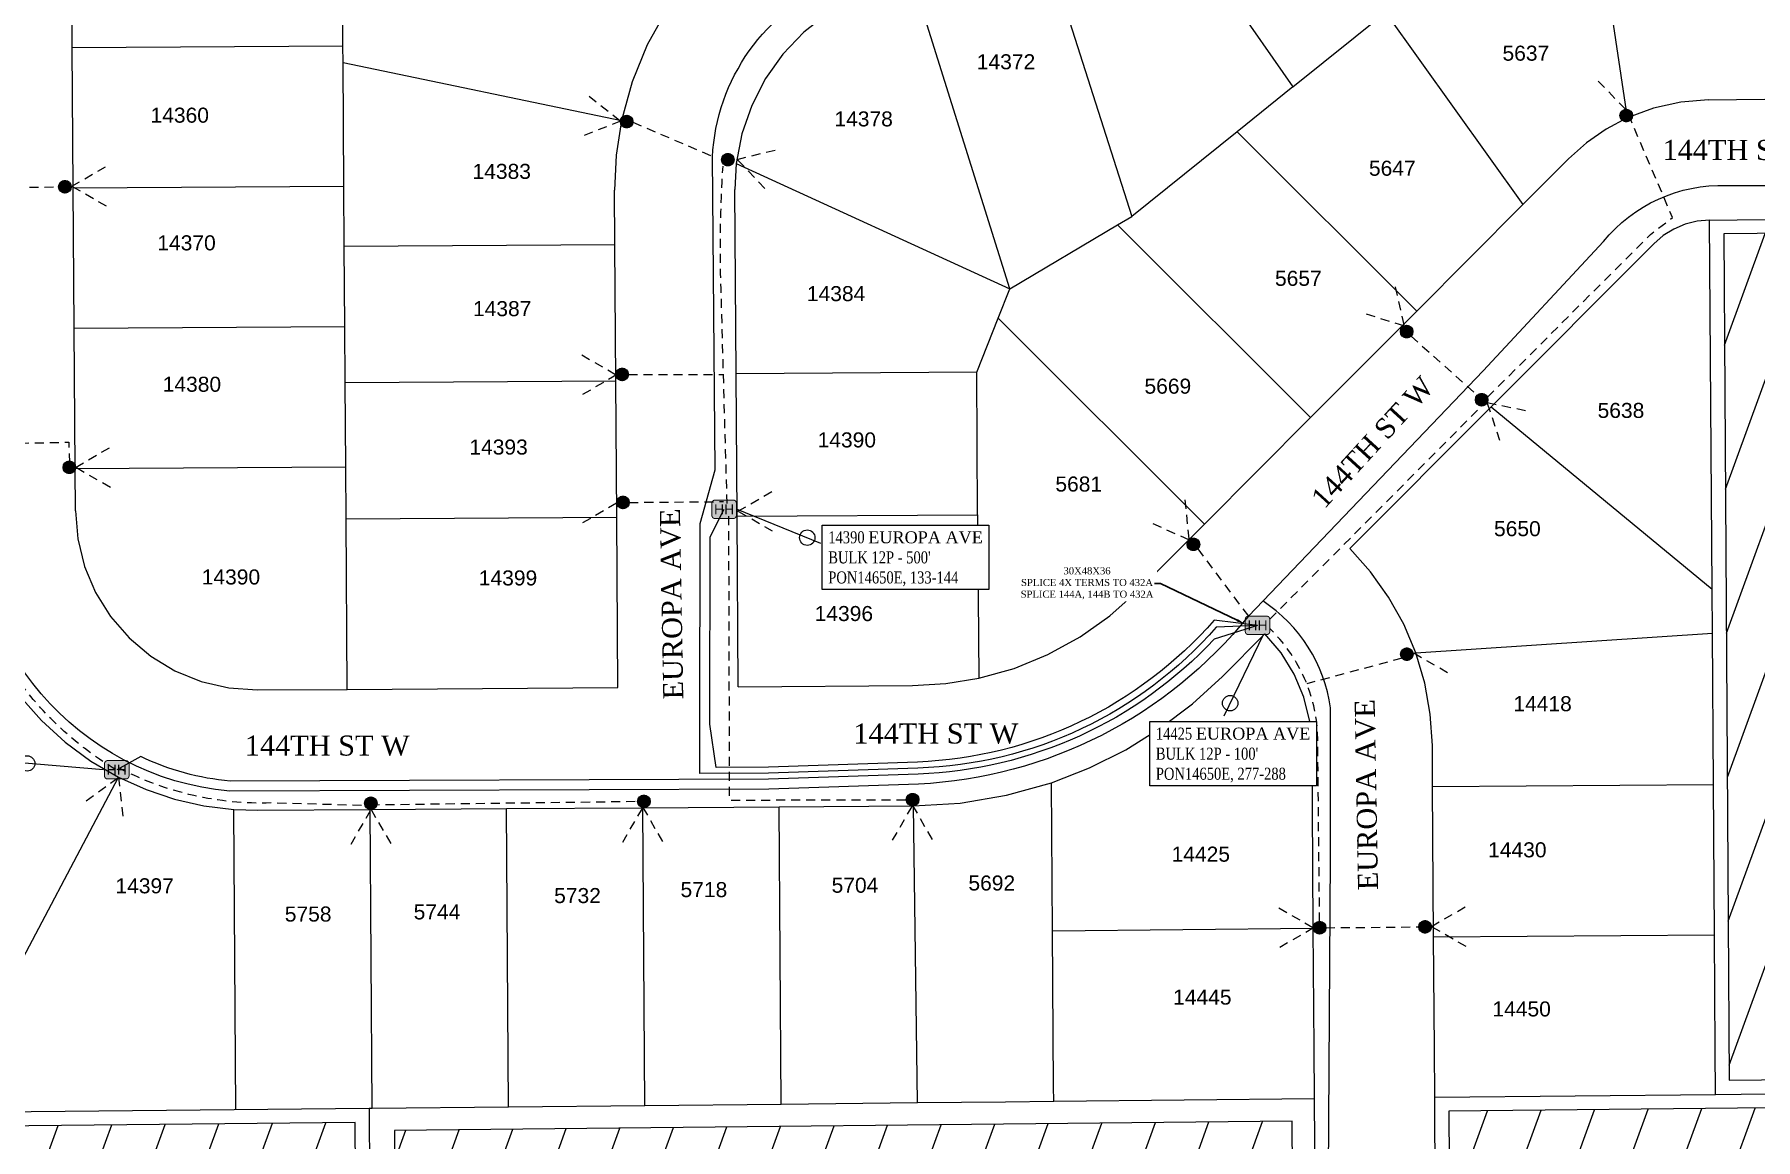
# Model space of a CAD drawing. Header units: feet. Extents: x 865220 to 2843432, y -2240498 to 970288.
# Drawn here: x 2837057 to 2837915, y 963128 to 963679 of the extents above; entities that cross this region are included whole.
import ezdxf
from ezdxf import colors
from ezdxf.entities.mleader import LeaderData, LeaderLine
from ezdxf.enums import TextEntityAlignment as Align
from ezdxf.lldxf.tags import DXFTag
from ezdxf.math import Vec2, Vec3

# ---------------------------------------------------------------- set-up
doc = ezdxf.new("R2010")
doc.units = ezdxf.units.FT
doc.header["$LTSCALE"] = 0.015
doc.header["$MEASUREMENT"] = 0
doc.linetypes.add('DASHED', pattern=[5, 3, -2])
for name, color, linetype, lineweight in [('144A', 112, '144A', 5), ('144B', 112, '144B', 5), ('432A', 112, '432A', 5), ('DROP BURIED', 7, 'DASHED', 5), ('RUNNING LINE (UNDERGROUND)', 10, 'Continuous', 40), ('TAIL', 1, 'MST', 5)]:
    doc.layers.add(name, color=color, linetype=linetype, lineweight=lineweight)
for name, color, linetype in [('Dakota County Addresses', 7, 'Continuous'), ('Dakota County Parcels', 7, 'Continuous'), ('DETAIL', 7, 'Continuous'), ('NOTES', 7, 'Continuous'), ('PROP_TEL', 6, 'Continuous'), ('STREET NAME', 7, 'Continuous'), ('TELEPHONE STRUCT-PROP', 6, 'Continuous'), ('TERMINALS', 7, 'Continuous')]:
    doc.layers.add(name, color=color, linetype=linetype)
doc.styles.add('Dimensions 100', font='arial.ttf')
doc.styles.add('Line', font='txt.shx', dxfattribs={"height": 3})
doc.styles.add('SIMPLEX', font='times.ttf', dxfattribs={"width": 0.8})
doc.styles.get("Standard").update_dxf_attribs({"font": 'times.ttf'})
doc.styles.add('Utilities', font='arial.ttf', dxfattribs={"height": 2.5})
tags = doc.linetypes.add('144A', pattern='A,80,-5,["144A",Line,S=1.5,R=0,X=0,Y=-1.5],-24', length=109).pattern_tags.tags
tags[6] = DXFTag(74, 10)
tags = doc.linetypes.add('144B', pattern='A,80,-5,["144B",Line,S=1.5,R=0,X=0,Y=-1.5],-24', length=109).pattern_tags.tags
tags[6] = DXFTag(74, 10)
tags = doc.linetypes.add('432A', pattern='A,80,-5,["432A",Line,S=1.5,R=0,X=0,Y=-1.5],-24', length=109).pattern_tags.tags
tags[6] = DXFTag(74, 10)
tags = doc.linetypes.add('MST', pattern='A,5,-5,5,-5,["TAIL",Line,S=1.5,R=0,X=0,Y=-1.5],-20', length=40).pattern_tags.tags
tags[10] = DXFTag(74, 10)

# ---------------------------------------------------------------- blocks, each defined once
blk = doc.blocks.new('ACMAP_ANN_TEMPLATE_Dakota County Addresses')
at = {"layer": 'Dakota County Addresses', "style": 'Dimensions 100'}
blk.add_attdef('DakotaCountyAddress', text='', height=50, dxfattribs=at).set_placement((0, 0), align=Align.CENTER)
blk = doc.blocks.new('NEW HH')
at = {"ltscale": 40, "true_color": 0xffffff}
h = blk.add_hatch(color=7, dxfattribs=at)
h.dxf.hatch_style = 1
h.paths.add_polyline_path([(-0.0611, -0.0305, 0.414214), (-0.0458, -0.0458), (0.0458, -0.0458, 0.414214), (0.0611, -0.0305), (0.0611, 0.0305, 0.414214), (0.0458, 0.0458), (-0.0458, 0.0458, 0.414214), (-0.0611, 0.0305)])
at = {"layer": 'RUNNING LINE (UNDERGROUND)', "color": 6, "lineweight": 0, "const_width": 0.005, "flags": 128}
blk.add_lwpolyline([(-0.0611, 0.0305), (-0.0611, -0.0305, 0.414214), (-0.0458, -0.0458), (0.0458, -0.0458, 0.414214), (0.0611, -0.0305), (0.0611, 0.0305, 0.414214), (0.0458, 0.0458), (-0.0458, 0.0458, 0.414214)], format="xyb", close=True, dxfattribs=at)
at = {"layer": 'TELEPHONE STRUCT-PROP', "color": 18, "true_color": 0x000000, "style": 'Utilities'}
blk.add_text('HH', height=0.05, dxfattribs=at).set_placement((0, 0), align=Align.MIDDLE_CENTER)
blk = doc.blocks.new('Proposed FlowerPot')
at = {"lineweight": 5, "ltscale": 100, "true_color": 0xffffff}
h = blk.add_hatch(color=7, dxfattribs=at)
h.dxf.hatch_style = 1
h.paths.add_polyline_path([(-0.06, 0, 0.414214), (0, -0.06, 0.414214), (0.06, 0, 0.414214), (0, 0.06, 0.414214)])
at = {"lineweight": 5, "ltscale": 100}
blk.add_circle((0, 0), 0.0604, dxfattribs=at)
at = {"layer": 'RUNNING LINE (UNDERGROUND)', "color": 6, "lineweight": 5, "const_width": 0.00907, "flags": 128}
blk.add_lwpolyline([(-0.06, 0, -0.414214), (0, 0.06, -0.414214), (0.06, 0, -0.414214), (0, -0.06, -0.414214), (-0.06, 0)], format="xyb", dxfattribs=at)
at = {"color": 18, "linetype": 'ByBlock', "lineweight": 5, "ltscale": 100, "true_color": 0x000000, "style": 'Dimensions 100'}
blk.add_text('F', height=0.0744, dxfattribs=at).set_placement((-0.029, -0.037))
blk = doc.blocks.new('TERMINAL')
at = {"lineweight": 5, "ltscale": 0.5, "flags": 128}
blk.add_lwpolyline([(-0.07, -0.65), (-0.07, 44.75)], dxfattribs=at)
at = {"lineweight": 5, "ltscale": 0.5}
blk.add_circle((-0.07, 37.61), 3.83, dxfattribs=at)

msp = doc.modelspace()

# ---------------------------------------------------------------- hatches: boundary and pattern name
at = {"layer": 'NOTES', "lineweight": 5, "ltscale": 100, "transparency": 33554623}
h = msp.add_hatch(dxfattribs=at)
h.set_pattern_fill('ANSI31', color=5, scale=200, angle=25)
h.set_pattern_definition([(70, (2837899.535, 963157.343), (-23.4923, 8.5505), [])])
h.paths.add_polyline_path([(2837899.54, 963579.29), (2837902.32, 963157.34), (2838466.23, 963163.16), (2838463.44, 963585.1)])
h = msp.add_hatch(dxfattribs=at)
h.set_pattern_fill('ANSI31', color=30, scale=200, angle=25)
h.set_pattern_definition([(70, (2837759.795, 962789.423), (-23.4923, 8.5505), [])])
h.paths.add_polyline_path([(2837762.44, 963141.9), (2837763.64, 962960.86, -0.035922), (2837759.79, 962838.16), (2838125.58, 962841.21), (2838271.66, 962789.42), (2838468.57, 962791.07), (2838466.32, 963149.16)])
h.paths.add_polyline_path([(2837932.16, 963084.34), (2837921.43, 963003.06), (2837885.74, 963007.77), (2837854.02, 963011.96), (2837822.3, 963016.14), (2837786.61, 963020.86), (2837797.34, 963102.14), (2837833.03, 963097.43), (2837864.75, 963093.24), (2837896.47, 963089.05)], flags=16)
h.paths.add_polyline_path([(2837947.92, 963079.61), (2837983.52, 963084.92), (2838015.17, 963089.64), (2838046.81, 963094.35), (2838082.42, 963099.66), (2838094.51, 963018.57), (2838058.9, 963013.26), (2838027.26, 963008.54), (2837995.61, 963003.82), (2837960.01, 962998.52)], flags=16)
h.paths.add_polyline_path([(2837899.98, 962933.63), (2837935.67, 962928.92), (2837924.94, 962847.63), (2837889.25, 962852.34), (2837857.53, 962856.53), (2837825.81, 962860.72), (2837790.12, 962865.43), (2837800.85, 962946.72), (2837836.54, 962942.01), (2837868.26, 962937.82)], flags=16)
h.paths.add_polyline_path([(2838112.66, 963100.35), (2838148.49, 963096.89), (2838180.34, 963093.81), (2838212.19, 963090.73), (2838248.02, 963087.27), (2838240.13, 963005.66), (2838204.3, 963009.12), (2838172.45, 963012.2), (2838140.6, 963015.28), (2838104.77, 963018.74)], flags=16)
h.paths.add_polyline_path([(2837980.59, 962932.54), (2838012.24, 962937.26), (2838043.88, 962941.97), (2838079.49, 962947.28), (2838091.57, 962866.18), (2838055.97, 962860.88), (2838024.32, 962856.16), (2837992.68, 962851.44), (2837957.07, 962846.14), (2837944.99, 962927.23)], flags=16)
h.paths.add_polyline_path([(2838142.82, 962954.55), (2838174.15, 962936.81), (2838201.99, 962921.05), (2838229.83, 962905.28), (2838261.15, 962887.54), (2838220.75, 962816.2), (2838189.43, 962833.93), (2838161.59, 962849.7), (2838133.74, 962865.47), (2838102.42, 962883.2)], flags=16)
h.paths.add_polyline_path([(2838278.16, 963040.38), (2838334.62, 963099.83), (2838360.72, 963075.04), (2838383.92, 963053.01), (2838407.12, 963030.97), (2838433.22, 963006.19), (2838376.76, 962946.73), (2838350.66, 962971.52), (2838327.46, 962993.55), (2838304.26, 963015.59)], flags=16)
h.paths.add_polyline_path([(2838256.24, 962864.28), (2838287.88, 962881.44), (2838316, 962896.7), (2838344.13, 962911.96), (2838375.77, 962929.12), (2838414.86, 962857.05), (2838383.22, 962839.89), (2838355.1, 962824.63), (2838326.97, 962809.37), (2838295.33, 962792.21)], flags=16)
h.paths.add_polyline_path([(2838051.23, 963053.22), (2838084.19, 963053.22), (2838084.19, 963064.7), (2838051.23, 963064.7)], flags=8)
h.paths.add_polyline_path([(2838205.92, 962861.52), (2838238.89, 962861.52), (2838238.89, 962873.01), (2838205.92, 962873.01)], flags=8)
h.paths.add_polyline_path([(2837828.69, 962896.9), (2837861.66, 962896.9), (2837861.66, 962908.39), (2837828.69, 962908.39)], flags=8)
h.paths.add_polyline_path([(2838305.81, 963052.12), (2838338.77, 963052.12), (2838338.77, 963063.6), (2838305.81, 963063.6)], flags=8)
h.paths.add_polyline_path([(2837800.67, 962902.14), (2837833.64, 962902.14), (2837833.64, 962913.63), (2837800.67, 962913.63)], flags=8)
h.paths.add_polyline_path([(2838279, 962837.24), (2838311.96, 962837.24), (2838311.96, 962848.73), (2838279, 962848.73)], flags=8)
h.paths.add_polyline_path([(2838022.21, 963052.28), (2838055.17, 963052.28), (2838055.17, 963063.77), (2838022.21, 963063.77)], flags=8)
h.paths.add_polyline_path([(2838125.63, 962907.18), (2838158.6, 962907.18), (2838158.6, 962918.67), (2838125.63, 962918.67)], flags=8)
h.paths.add_polyline_path([(2838178.24, 963053.08), (2838211.2, 963053.08), (2838211.2, 963064.57), (2838178.24, 963064.57)], flags=8)
h.paths.add_polyline_path([(2838019.24, 962900.6), (2838052.2, 962900.6), (2838052.2, 962912.09), (2838019.24, 962912.09)], flags=8)
h.paths.add_polyline_path([(2838360.15, 962880.97), (2838393.12, 962880.97), (2838393.12, 962892.45), (2838360.15, 962892.45)], flags=8)
h.paths.add_polyline_path([(2837956.54, 962889.19), (2837989.51, 962889.19), (2837989.51, 962900.68), (2837956.54, 962900.68)], flags=8)
h.paths.add_polyline_path([(2837959.82, 963039.42), (2837992.78, 963039.42), (2837992.78, 963050.91), (2837959.82, 963050.91)], flags=8)
h.paths.add_polyline_path([(2838372.55, 962988.98), (2838405.52, 962988.98), (2838405.52, 963000.48), (2838372.55, 963000.48)], flags=8)
h.paths.add_polyline_path([(2838182.05, 962875.1), (2838215.02, 962875.1), (2838215.02, 962886.59), (2838182.05, 962886.59)], flags=8)
h.paths.add_polyline_path([(2837984.34, 962891.13), (2838017.31, 962891.13), (2838017.31, 962902.62), (2837984.34, 962902.62)], flags=8)
h.paths.add_polyline_path([(2837892.9, 962890.39), (2837925.86, 962890.39), (2837925.86, 962901.88), (2837892.9, 962901.88)], flags=8)
h.paths.add_polyline_path([(2838148.92, 962890.51), (2838181.89, 962890.51), (2838181.89, 962902), (2838148.92, 962902)], flags=8)
h.paths.add_polyline_path([(2838206.6, 963047.06), (2838239.57, 963047.06), (2838239.57, 963058.55), (2838206.6, 963058.55)], flags=8)
h.paths.add_polyline_path([(2837824.37, 963052.65), (2837857.33, 963052.65), (2837857.33, 963064.14), (2837824.37, 963064.14)], flags=8)
h.paths.add_polyline_path([(2837864.96, 962894.41), (2837897.92, 962894.41), (2837897.92, 962905.9), (2837864.96, 962905.9)], flags=8)
h.paths.add_polyline_path([(2838141.33, 963053.05), (2838174.29, 963053.05), (2838174.29, 963064.54), (2838141.33, 963064.54)], flags=8)
h.paths.add_polyline_path([(2837889.36, 963044.09), (2837922.32, 963044.09), (2837922.32, 963055.58), (2837889.36, 963055.58)], flags=8)
h.paths.add_polyline_path([(2838114.94, 963055.06), (2838147.9, 963055.06), (2838147.9, 963066.55), (2838114.94, 963066.55)], flags=8)
h.paths.add_polyline_path([(2838335.71, 962866.92), (2838368.67, 962866.92), (2838368.67, 962878.41), (2838335.71, 962878.41)], flags=8)
h.paths.add_polyline_path([(2838047.87, 962902.2), (2838080.84, 962902.2), (2838080.84, 962913.69), (2838047.87, 962913.69)], flags=8)
h.paths.add_polyline_path([(2837861.15, 963051.04), (2837894.11, 963051.04), (2837894.11, 963062.53), (2837861.15, 963062.53)], flags=8)
h.paths.add_polyline_path([(2838326.29, 963034.51), (2838359.25, 963034.51), (2838359.25, 963045.99), (2838326.29, 963045.99)], flags=8)
h.paths.add_polyline_path([(2838304.43, 962848.35), (2838337.39, 962848.35), (2838337.39, 962859.84), (2838304.43, 962859.84)], flags=8)
h.paths.add_polyline_path([(2837986.45, 963043.9), (2838019.42, 963043.9), (2838019.42, 963055.39), (2837986.45, 963055.39)], flags=8)
h.paths.add_polyline_path([(2838353.37, 963010.14), (2838386.34, 963010.14), (2838386.34, 963021.63), (2838353.37, 963021.63)], flags=8)
h.paths.add_polyline_path([(2837798.17, 963056.14), (2837831.14, 963056.14), (2837831.14, 963067.64), (2837798.17, 963067.64)], flags=8)
h = msp.add_hatch(dxfattribs=at)
h.set_pattern_fill('ANSI31', color=5, scale=200, angle=25)
h.set_pattern_definition([(70, (2834576.462, 961476.533), (-23.49232, 8.5505), [])])
h.paths.add_polyline_path([(2836728.81, 963131.33), (2836728.8, 963131.33), (2835956.77, 963123.36), (2835959.29, 962750.05), (2836303.9, 962753.6), (2836468.28, 962804.97), (2836621.55, 962852.87), (2836637.34, 962856.66), (2836653.49, 962858.27), (2836669.72, 962857.7), (2836685.72, 962854.93), (2836701.2, 962850.03), (2836715.87, 962843.09), (2836722.97, 962838.46), (2836791.88, 962860.09), (2836771.3, 962899.68), (2836730.38, 962978.38)])
h.paths.add_polyline_path([(2836468.28, 962804.97), (2836303.9, 962753.6), (2835959.29, 962750.05), (2835960.98, 962499.82), (2835962.23, 962499.83), (2835962.23, 962501.78, -0.414214), (2835963.76, 962503.3), (2835972.92, 962503.3, -0.414214), (2835974.44, 962501.78), (2835974.44, 962499.97), (2836471.57, 962505.43)])
h.paths.add_polyline_path([(2836770.01, 962746.87, 0.245973), (2836714.52, 962835.81), (2836722.97, 962838.46), (2836715.87, 962843.09), (2836701.2, 962850.03), (2836685.72, 962854.93), (2836669.72, 962857.7), (2836653.49, 962858.27), (2836637.34, 962856.66), (2836621.55, 962852.87), (2836468.28, 962804.97), (2836471.57, 962505.43), (2836765.63, 962508.66), (2836765.63, 962508.86, -0.414214), (2836767.16, 962510.39), (2836772.83, 962510.39), (2836770.68, 962706.95)])
h.paths.add_polyline_path([(2837217.67, 963039.18), (2837217.03, 963136.28), (2836728.81, 963131.33), (2836730.38, 962978.38), (2836771.3, 962899.68)])
h.paths.add_polyline_path([(2837217.67, 963039.18), (2836771.3, 962899.68), (2836791.88, 962860.09), (2836828.94, 962871.73, -0.787859), (2836877.07, 962751.01), (2836863.37, 962743.34), (2836856.49, 962739.54), (2836850.37, 962733.95), (2836846.49, 962727.02), (2836844.68, 962718.72), (2836846.85, 962508.97), (2836922.92, 962503.37), (2837022.42, 962504.46), (2837057.26, 962503.92), (2837092.02, 962501.55), (2837123.17, 962497.76), (2837123.17, 962501.98), (2837136.46, 962501.98), (2837136.46, 962495.61), (2837160.92, 962491.31), (2837195.69, 962483.3), (2837221.32, 962481.41)])
h.paths.add_polyline_path([(2836204.16, 962838.85), (2836204.16, 962773.87), (2836532.46, 962773.87), (2836532.46, 962838.85)], flags=24)
h.paths.add_polyline_path([(2837017.46, 962537.21), (2837017.46, 962504.12), (2837140.4, 962504.12), (2837140.4, 962537.21)], flags=24)
h = msp.add_hatch(dxfattribs=at)
h.set_pattern_fill('ANSI31', color=30, scale=200, angle=25)
h.set_pattern_definition([(70, (2837236.68, 962386.238), (-23.4923, 8.5505), [])])
h.paths.add_polyline_path([(2837236.68, 963132.33), (2837239.28, 962512.95, 0.123102), (2837473.88, 962386.24), (2837482.23, 962410.27, -0.079729), (2837555.24, 962530.55, 0.179678), (2837685.51, 962958.33), (2837684.32, 963136.94)])
h.paths.add_polyline_path([(2837406.35, 963022.22), (2837436.95, 963031.56), (2837467.55, 963040.91), (2837501.98, 963051.42), (2837525.92, 962973), (2837491.5, 962962.49), (2837460.89, 962953.15), (2837430.29, 962943.8), (2837405.43, 962936.21), (2837392.95, 962942.86), (2837371.92, 963011.71)], flags=16)
h.paths.add_polyline_path([(2837389.07, 962944.98), (2837394.02, 962931.73), (2837383.23, 962908.08), (2837369.95, 962878.97), (2837356.67, 962849.86), (2837341.73, 962817.11), (2837267.13, 962851.14), (2837282.07, 962883.89), (2837295.35, 962913), (2837308.63, 962942.11), (2837323.57, 962974.86)], flags=16)
h.paths.add_polyline_path([(2837521.28, 963066.23), (2837556.68, 963072.77), (2837588.14, 963078.59), (2837619.6, 963084.41), (2837655, 963090.96), (2837669.91, 963010.33), (2837634.52, 963003.79), (2837603.05, 962997.97), (2837571.59, 962992.15), (2837536.19, 962985.6)], flags=16)
h.paths.add_polyline_path([(2837512.87, 962898.17), (2837547.39, 962908.38), (2837578.07, 962917.46), (2837608.75, 962926.54), (2837643.27, 962936.75), (2837666.53, 962858.12), (2837632.01, 962847.91), (2837601.33, 962838.84), (2837570.64, 962829.76), (2837536.13, 962819.55)], flags=16)
h.paths.add_polyline_path([(2837425.2, 962835.14), (2837507.19, 962835.83), (2837507.49, 962799.83), (2837507.75, 962767.84), (2837508.02, 962735.84), (2837508.32, 962699.85), (2837426.33, 962699.16), (2837426.03, 962735.16), (2837425.77, 962767.15), (2837425.5, 962799.15)], flags=16)
h.paths.add_polyline_path([(2837357.38, 962813.32), (2837357.68, 962777.33), (2837357.95, 962745.33), (2837358.22, 962713.34), (2837358.52, 962677.34), (2837276.53, 962676.66), (2837276.23, 962712.65), (2837275.96, 962744.65), (2837275.7, 962776.64), (2837275.4, 962812.64)], flags=16)
h.paths.add_polyline_path([(2837569.55, 962801.11), (2837646.33, 962772.36), (2837633.72, 962738.65), (2837622.5, 962708.69), (2837611.28, 962678.72), (2837598.66, 962645.01), (2837521.88, 962673.75), (2837534.49, 962707.46), (2837545.71, 962737.43), (2837556.93, 962767.39)], flags=16)
h.paths.add_polyline_path([(2837479.25, 962686.21), (2837504.47, 962660.52), (2837526.89, 962637.69), (2837549.31, 962614.86), (2837574.53, 962589.18), (2837516.02, 962531.73), (2837490.8, 962557.42), (2837468.39, 962580.25), (2837445.97, 962603.08), (2837420.75, 962628.76)], flags=16)
h.paths.add_polyline_path([(2837348.52, 962665.9), (2837355.06, 962630.5), (2837360.88, 962599.04), (2837366.7, 962567.57), (2837371.43, 962542.01), (2837363.41, 962530.36), (2837375.85, 962533.68), (2837398.91, 962521.67), (2837427.28, 962506.88), (2837455.66, 962492.1), (2837487.58, 962475.47), (2837449.69, 962402.75), (2837417.77, 962419.39), (2837389.4, 962434.17), (2837361.02, 962448.96), (2837329.1, 962465.59), (2837363.41, 962530.36), (2837292.62, 962517.27), (2837286.08, 962552.66), (2837280.26, 962584.13), (2837274.44, 962615.59), (2837267.89, 962650.98)], flags=16)
h.paths.add_polyline_path([(2837625.4, 963043.73), (2837658.37, 963043.73), (2837658.37, 963055.23), (2837625.4, 963055.23)], flags=8)
h.paths.add_polyline_path([(2837561.01, 963031.81), (2837593.98, 963031.81), (2837593.98, 963043.3), (2837561.01, 963043.3)], flags=8)
h.paths.add_polyline_path([(2837322.5, 962910.58), (2837355.47, 962910.58), (2837355.47, 962922.07), (2837322.5, 962922.07)], flags=8)
h.paths.add_polyline_path([(2837513.35, 962573.51), (2837546.31, 962573.51), (2837546.31, 962585), (2837513.35, 962585)], flags=8)
h.paths.add_polyline_path([(2837495.31, 962595.88), (2837528.27, 962595.88), (2837528.27, 962607.37), (2837495.31, 962607.37)], flags=8)
h.paths.add_polyline_path([(2837450.56, 962719.8), (2837483.52, 962719.8), (2837483.52, 962731.29), (2837450.56, 962731.29)], flags=8)
h.paths.add_polyline_path([(2837389, 962976.48), (2837421.96, 962976.48), (2837421.96, 962987.97), (2837389, 962987.97)], flags=8)
h.paths.add_polyline_path([(2837617.81, 962889.54), (2837650.77, 962889.54), (2837650.77, 962901.03), (2837617.81, 962901.03)], flags=8)
h.paths.add_polyline_path([(2837351.24, 962489.75), (2837384.21, 962489.75), (2837384.21, 962501.24), (2837351.24, 962501.24)], flags=8)
h.paths.add_polyline_path([(2837448.75, 962638.19), (2837481.71, 962638.19), (2837481.71, 962649.68), (2837448.75, 962649.68)], flags=24)
h.paths.add_polyline_path([(2837477.14, 963003.08), (2837510.11, 963003.08), (2837510.11, 963014.57), (2837477.14, 963014.57)], flags=8)
h.paths.add_polyline_path([(2837529.28, 962863.94), (2837562.25, 962863.94), (2837562.25, 962875.43), (2837529.28, 962875.43)], flags=8)
h.paths.add_polyline_path([(2837596.56, 963041.34), (2837629.53, 963041.34), (2837629.53, 963052.82), (2837596.56, 963052.82)], flags=8)
h.paths.add_polyline_path([(2837556.81, 962869.3), (2837589.78, 962869.3), (2837589.78, 962880.79), (2837556.81, 962880.79)], flags=8)
h.paths.add_polyline_path([(2837585.06, 962763.68), (2837618.02, 962763.68), (2837618.02, 962775.17), (2837585.06, 962775.17)], flags=8)
h.paths.add_polyline_path([(2837375.73, 962475.78), (2837408.69, 962475.78), (2837408.69, 962487.27), (2837375.73, 962487.27)], flags=8)
h.paths.add_polyline_path([(2837433.91, 962447.73), (2837466.88, 962447.73), (2837466.88, 962459.22), (2837433.91, 962459.22)], flags=8)
h.paths.add_polyline_path([(2837298.75, 962760.55), (2837331.71, 962760.55), (2837331.71, 962772.03), (2837298.75, 962772.03)], flags=8)
h.paths.add_polyline_path([(2837308.02, 962571.91), (2837340.99, 962571.91), (2837340.99, 962583.39), (2837308.02, 962583.39)], flags=8)
h.paths.add_polyline_path([(2837415.61, 962983.95), (2837448.57, 962983.95), (2837448.57, 962995.44), (2837415.61, 962995.44)], flags=8)
h.paths.add_polyline_path([(2837297.23, 962634.92), (2837330.2, 962634.92), (2837330.2, 962646.42), (2837297.23, 962646.42)], flags=8)
h.paths.add_polyline_path([(2837590.84, 962881.21), (2837623.81, 962881.21), (2837623.81, 962892.7), (2837590.84, 962892.7)], flags=8)
h.paths.add_polyline_path([(2837299.55, 962606.69), (2837332.52, 962606.69), (2837332.52, 962618.18), (2837299.55, 962618.18)], flags=8)
h.paths.add_polyline_path([(2837449.55, 962783.33), (2837482.52, 962783.33), (2837482.52, 962794.82), (2837449.55, 962794.82)], flags=8)
h.paths.add_polyline_path([(2837449.67, 962811.42), (2837482.64, 962811.42), (2837482.64, 962822.91), (2837449.67, 962822.91)], flags=8)
h.paths.add_polyline_path([(2837572.82, 962738.17), (2837605.78, 962738.17), (2837605.78, 962749.66), (2837572.82, 962749.66)], flags=8)
h.paths.add_polyline_path([(2837313.76, 962544.33), (2837346.72, 962544.33), (2837346.72, 962555.82), (2837313.76, 962555.82)], flags=8)
h.paths.add_polyline_path([(2837301.6, 962788.89), (2837334.56, 962788.89), (2837334.56, 962800.38), (2837301.6, 962800.38)], flags=8)
h.paths.add_polyline_path([(2837337.06, 962935.02), (2837370.03, 962935.02), (2837370.03, 962946.51), (2837337.06, 962946.51)], flags=8)
h.paths.add_polyline_path([(2837301.9, 962724.12), (2837334.87, 962724.12), (2837334.87, 962735.61), (2837301.9, 962735.61)], flags=8)
h.paths.add_polyline_path([(2837562.86, 962703.7), (2837595.83, 962703.7), (2837595.83, 962715.2), (2837562.86, 962715.2)], flags=8)
h.paths.add_polyline_path([(2837452.91, 962747.74), (2837485.88, 962747.74), (2837485.88, 962759.23), (2837452.91, 962759.23)], flags=8)
h.paths.add_polyline_path([(2837408.16, 962460.75), (2837441.13, 962460.75), (2837441.13, 962472.24), (2837408.16, 962472.24)], flags=8)
h.paths.add_polyline_path([(2837298.23, 962852), (2837331.19, 962852), (2837331.19, 962863.48), (2837298.23, 962863.48)], flags=8)
h.paths.add_polyline_path([(2837534.72, 963026.73), (2837567.68, 963026.73), (2837567.68, 963038.22), (2837534.72, 963038.22)], flags=8)
h.paths.add_polyline_path([(2837302.95, 962696.79), (2837335.92, 962696.79), (2837335.92, 962708.29), (2837302.95, 962708.29)], flags=8)
h.paths.add_polyline_path([(2837467.95, 962619.06), (2837500.92, 962619.06), (2837500.92, 962630.54), (2837467.95, 962630.54)], flags=8)
h.paths.add_polyline_path([(2837553.16, 962677.67), (2837586.13, 962677.67), (2837586.13, 962689.16), (2837553.16, 962689.16)], flags=8)
h.paths.add_polyline_path([(2837449.04, 962997.3), (2837482, 962997.3), (2837482, 963008.8), (2837449.04, 963008.8)], flags=8)
h.paths.add_polyline_path([(2837310.33, 962877.07), (2837343.29, 962877.07), (2837343.29, 962888.56), (2837310.33, 962888.56)], flags=8)

# ---------------------------------------------------------------- linework, layer by layer
at = {"layer": '144A', "lineweight": 5, "ltscale": 100, "flags": 128}
msp.add_lwpolyline([(2837662.45, 963388.73, -0.214067), (2837498, 963305), (2837423.28, 963302.5), (2837154.5, 963301.5, -0.409418), (2837027.5, 963450.5), (2837023.72, 963883.37), (2837023.9, 964011.18), (2836995.17, 964011.23), (2836985.45, 964021.74)], format="xyb", dxfattribs=at)
at = {"layer": '144B', "lineweight": 5, "ltscale": 100, "flags": 128}
msp.add_lwpolyline([(2837662.45, 963388.73), (2837779.5, 963511), (2837839.5, 963575.5, -0.234525), (2837901, 963603.5), (2838003.5, 963603.5), (2838003, 963734.08), (2837996.5, 963863.5, 0.053694), (2837961.79, 963984.68, -0.104852), (2837920, 964196.5), (2837923.49, 964432.8), (2837931.96, 964443.56)], format="xyb", dxfattribs=at)
at = {"layer": '432A', "lineweight": 5, "ltscale": 100, "flags": 128}
msp.add_lwpolyline([(2837136.46, 962494), (2837258.5, 962452.5), (2837460.5, 962374.5, 0.279869), (2837485, 962375.36, -0.089804), (2837560.87, 962513.38, 0.16305), (2837703.67, 962873.24), (2837702, 963031.73), (2837703.5, 963268.5), (2837703.5, 963343, 0.215651), (2837669.69, 963396.3)], format="xyb", dxfattribs=at)
at = {"layer": 'Dakota County Parcels', "lineweight": 5, "ltscale": 100}
for p, q in [((2837618.11, 963748.48), (2837684.61, 963652.59)), ((2837834.25, 963752.51), (2837851.4, 963637.15)), ((2837075.94, 963672.27), (2837075.47, 963742.26)), ((2837210.92, 963673.18), (2837210.45, 963743.17)), ((2837559.71, 963727.84), (2837604.32, 963588.09)), ((2837543.43, 963551.94), (2837494.94, 963707.17)), ((2837684.61, 963652.59), (2837730.89, 963689.78)), ((2837730.89, 963689.78), (2837799.42, 963593.98)), ((2837075.94, 963672.27), (2837210.92, 963673.18)), ((2837076.41, 963602.28), (2837075.94, 963672.27)), ((2837210.98, 963664.79), (2837210.92, 963673.18)), ((2837211.39, 963603.19), (2837210.98, 963664.79)), ((2837210.98, 963664.79), (2837349.85, 963635.85)), ((2837684.61, 963652.59), (2837656.84, 963630.28)), ((2837891.99, 963646.21), (2837955.08, 963646.86)), ((2837656.84, 963630.28), (2837604.32, 963588.09)), ((2837656.84, 963630.28), (2837746.47, 963540.88)), ((2837799.42, 963593.98), (2837822.19, 963616.82)), ((2837407.1, 963614.47), (2837406.38, 963601.5)), ((2837407.1, 963614.47), (2837543.43, 963551.94)), ((2837076.41, 963602.28), (2837211.39, 963603.19)), ((2837076.88, 963532.29), (2837076.41, 963602.28)), ((2837211.59, 963573.2), (2837211.39, 963603.19)), ((2837346.57, 963574.1), (2837346.39, 963601.09)), ((2837407, 963509.52), (2837406.38, 963601.5)), ((2837746.47, 963540.88), (2837799.42, 963593.98)), ((2837892.49, 963586.21), (2838470.4, 963592.17)), ((2837543.43, 963551.94), (2837597.2, 963583.85)), ((2837597.2, 963583.85), (2837604.32, 963588.09)), ((2837597.2, 963583.85), (2837693.52, 963487.78)), ((2837893.71, 963402.24), (2837892.49, 963586.21)), ((2837211.59, 963573.2), (2837346.57, 963574.1)), ((2837347.03, 963506.11), (2837346.57, 963574.1)), ((2837783.61, 963493.16), (2837864.67, 963574.45)), ((2837211.86, 963533.2), (2837211.59, 963573.2)), ((2837537.65, 963537.33), (2837543.43, 963551.94)), ((2837693.52, 963487.78), (2837746.47, 963540.88)), ((2837076.88, 963532.29), (2837211.86, 963533.2)), ((2837077.35, 963462.3), (2837076.88, 963532.29)), ((2837212.05, 963505.2), (2837211.86, 963533.2)), ((2837526.98, 963510.32), (2837537.65, 963537.33)), ((2837537.65, 963537.33), (2837640.56, 963434.67)), ((2837212.05, 963505.2), (2837347.03, 963506.11)), ((2837212.33, 963463.21), (2837212.05, 963505.2)), ((2837347.49, 963438.12), (2837347.03, 963506.11)), ((2837526.98, 963510.32), (2837407, 963509.52)), ((2837407.48, 963438.52), (2837407, 963509.52)), ((2837527.46, 963439.33), (2837526.98, 963510.32)), ((2837713.05, 963422.41), (2837783.61, 963493.16)), ((2837783.61, 963493.16), (2837893.71, 963402.24)), ((2837640.56, 963434.67), (2837693.52, 963487.78)), ((2837077.35, 963462.3), (2837212.33, 963463.21)), ((2837077.49, 963441.3), (2837077.35, 963462.3)), ((2837212.51, 963437.21), (2837212.33, 963463.21)), ((2837212.51, 963437.21), (2837347.49, 963438.12)), ((2837213.08, 963352.22), (2837212.51, 963437.21)), ((2837348.06, 963353.13), (2837347.49, 963438.12)), ((2837407.48, 963438.52), (2837527.46, 963439.33)), ((2837408.05, 963353.54), (2837407.48, 963438.52)), ((2837527.46, 963439.33), (2837528.01, 963357.79)), ((2837607.03, 963401.05), (2837640.56, 963434.67)), ((2837893.85, 963380.24), (2837893.71, 963402.24)), ((2837649.51, 963358.68), (2837670.69, 963379.92)), ((2837746, 963370.49), (2837893.85, 963380.24)), ((2837894.35, 963304.75), (2837893.85, 963380.24)), ((2837168.09, 963351.92), (2837213.08, 963352.22)), ((2837213.08, 963352.22), (2837348.06, 963353.13)), ((2837408.05, 963353.54), (2837495.04, 963354.12)), ((2837694.83, 963233.21), (2837694.22, 963323.78)), ((2837754.35, 963303.8), (2837754.21, 963324.18)), ((2837010.59, 963141.15), (2837099.09, 963308.42)), ((2837564.85, 963231.86), (2837564.35, 963305.71)), ((2837754.35, 963303.8), (2837894.35, 963304.75)), ((2837754.85, 963228.82), (2837754.35, 963303.8)), ((2837894.85, 963229.76), (2837894.35, 963304.75)), ((2837156.48, 963292.33), (2837168.48, 963291.93)), ((2837157.49, 963142.66), (2837156.48, 963292.33)), ((2837168.48, 963291.93), (2837224.48, 963292.3)), ((2837224.48, 963292.3), (2837292.47, 963292.76)), ((2837225.48, 963143.36), (2837224.48, 963292.3)), ((2837292.47, 963292.76), (2837360.46, 963293.22)), ((2837293.47, 963144.07), (2837292.47, 963292.76)), ((2837360.46, 963293.22), (2837428.45, 963293.68)), ((2837361.46, 963144.77), (2837360.46, 963293.22)), ((2837428.45, 963293.68), (2837495.44, 963294.13)), ((2837429.45, 963145.47), (2837428.45, 963293.68)), ((2837497.44, 963146.17), (2837495.44, 963294.13)), ((2837564.85, 963231.86), (2837694.83, 963233.21)), ((2837754.85, 963228.82), (2837894.85, 963229.76)), ((2837895.37, 963150.27), (2838473.28, 963156.23)), ((2837293.47, 963144.07), (2837361.46, 963144.77)), ((2837361.46, 963144.77), (2837429.45, 963145.47)), ((2837429.45, 963145.47), (2837497.44, 963146.17)), ((2837565.42, 963146.87), (2837695.4, 963148.21)), ((2837755.39, 963148.83), (2837895.37, 963150.27)), ((2835949.72, 963130.29), (2837223.99, 963143.44)), ((2837223.99, 963143.44), (2837223.99, 963143.35)), ((2837223.99, 963143.44), (2837228.37, 962473.87)), ((2837223.99, 963143.35), (2837225.48, 963143.36)), ((2837225.48, 963143.36), (2837293.47, 963144.07))]:
    msp.add_line(p, q, dxfattribs=at)
for points in [[(2837479.44, 963702.22), (2837465.51, 963696.64), (2837452.51, 963689.14), (2837440.71, 963679.86), (2837430.36, 963668.99), (2837421.66, 963656.75), (2837414.8, 963643.4), (2837409.91, 963629.21), (2837407.1, 963614.47)], [(2837372.38, 963691.1), (2837362.66, 963673.64), (2837355.11, 963655.13), (2837349.85, 963635.85)], [(2837891.99, 963646.21), (2837878.08, 963645.09), (2837864.47, 963642.06), (2837851.4, 963637.15)], [(2837349.85, 963635.85), (2837347.2, 963618.56), (2837346.39, 963601.09)], [(2837851.4, 963637.15), (2837840.88, 963631.55), (2837831.1, 963624.74), (2837822.19, 963616.82)], [(2837892.49, 963586.21), (2837886.33, 963585.65), (2837880.33, 963584.14), (2837874.63, 963581.73), (2837869.37, 963578.48), (2837864.67, 963574.45)], [(2837077.49, 963441.3), (2837078.7, 963427.24), (2837082.09, 963413.53), (2837087.58, 963400.52), (2837095.04, 963388.53), (2837104.29, 963377.86), (2837115.08, 963368.76), (2837127.17, 963361.46), (2837140.25, 963356.15), (2837154, 963352.94), (2837168.09, 963351.92)], [(2837746, 963370.49), (2837739.97, 963384.76), (2837732.41, 963398.28), (2837723.4, 963410.88), (2837713.05, 963422.41)], [(2837528.01, 963357.79), (2837545.59, 963362.7), (2837562.5, 963369.58), (2837578.51, 963378.35), (2837593.42, 963388.88), (2837607.03, 963401.05)], [(2837694.22, 963323.78), (2837693.16, 963336.21), (2837690.18, 963348.33), (2837685.36, 963359.83), (2837678.81, 963370.45), (2837670.69, 963379.92)], [(2837754.21, 963324.18), (2837753.21, 963339.89), (2837750.47, 963355.39), (2837746, 963370.49)], [(2837495.04, 963354.12), (2837511.62, 963355.1), (2837528.01, 963357.79)], [(2837564.35, 963305.71), (2837583.19, 963313.07), (2837601.28, 963322.13), (2837618.46, 963332.81), (2837634.58, 963345.03), (2837649.51, 963358.68)], [(2837049.98, 963348.69), (2837060.58, 963336.71), (2837072.39, 963325.93), (2837085.27, 963316.46), (2837099.09, 963308.42)], [(2837099.09, 963308.42), (2837112.76, 963302.27), (2837126.98, 963297.5), (2837141.6, 963294.18), (2837156.48, 963292.33)], [(2837495.44, 963294.13), (2837518.78, 963295.53), (2837541.84, 963299.41), (2837564.35, 963305.71)], [(2837565.42, 963146.87), (2837565.37, 963154.15), (2837564.85, 963231.86)], [(2837695.4, 963148.21), (2837695.23, 963173.37), (2837694.83, 963233.21)], [(2837755.39, 963148.83), (2837755.23, 963173.15), (2837754.85, 963228.82)], [(2837895.37, 963150.27), (2837895.22, 963172.62), (2837894.85, 963229.76)], [(2837497.44, 963146.17), (2837541.41, 963146.62), (2837565.42, 963146.87)], [(2837696.92, 962918.44), (2837695.7, 963103.38), (2837695.4, 963148.21)], [(2837756.92, 962918.84), (2837755.7, 963103.15), (2837755.39, 963148.83)]]:
    msp.add_lwpolyline(points, dxfattribs=at)
at = {"layer": 'DROP BURIED', "lineweight": 5, "ltscale": 100, "flags": 128}
for points in [[(2837019.11, 963747.38), (2837019.91, 963602.08), (2837069.16, 963602.83)], [(2837355.56, 963635.03), (2837395.2, 963618.02)], [(2837781.69, 963497.87), (2837863, 963579), (2837874, 963587.5), (2837853.14, 963636.14)], [(2837743.63, 963528.39), (2837776.58, 963498.86)], [(2837353.31, 963509.26), (2837400.71, 963509.26)], [(2837673.14, 963387.21), (2837778.8, 963493.49)], [(2837019.82, 963474.44), (2837074.19, 963475.46), (2837074.77, 963462.85)], [(2837353.74, 963445.43), (2837400.64, 963445.84)], [(2837403.22, 963438.64), (2837403.61, 963297.02), (2837491.89, 963297.21)], [(2837637.26, 963422.32), (2837662.45, 963388.73)], [(2837739.09, 963367.74), (2837691.59, 963355.03)], [(2837364.15, 963296.35), (2837225.01, 963294.54)], [(2837701.13, 963233.37), (2837747.44, 963233.79)]]:
    msp.add_lwpolyline(points, dxfattribs=at)
at = {"layer": 'DROP BURIED', "lineweight": 5, "ltscale": 100}
for points in [[(2837850.5, 963641.5), (2837836.5, 963656)], [(2837333.79, 963648.06), (2837349.35, 963635.49), (2837330.68, 963628.3)], [(2837421.32, 963602.04), (2837407.5, 963616.5), (2837426.93, 963621.24)], [(2837093, 963593.1), (2837075.68, 963603.1), (2837093, 963613.1)], [(2837735.71, 963552.97), (2837740.03, 963533.44), (2837720.96, 963539.46)], [(2837330, 963519), (2837347.32, 963509), (2837330, 963499)], [(2837787.95, 963476.24), (2837781.6, 963495.2), (2837801.2, 963491.22)], [(2837094.94, 963452.94), (2837077.62, 963462.94), (2837094.94, 963472.94)], [(2837347.32, 963445), (2837330, 963435)], [(2837425.22, 963431.06), (2837407.9, 963441.06), (2837425.22, 963451.06)], [(2837630.82, 963446.66), (2837632.81, 963426.76), (2837614.58, 963434.98)], [(2837761.82, 963360.5), (2837744.5, 963370.5)], [(2837082.89, 963296.7), (2837099.09, 963308.42), (2837101.14, 963288.53)], [(2837215, 963275), (2837225, 963292.32), (2837235, 963275)], [(2837350.5, 963276), (2837360.5, 963293.32), (2837370.5, 963276)], [(2837485, 963277), (2837495, 963294.32), (2837505, 963277)], [(2837677.67, 963243.28), (2837694.99, 963233.28), (2837677.67, 963223.28)], [(2837771.05, 963223.99), (2837753.73, 963233.99), (2837771.05, 963243.99)]]:
    msp.add_lwpolyline(points, dxfattribs=at)
at = {"layer": 'DROP BURIED', "lineweight": 5, "ltscale": 100, "flags": 128}
for points in [[(2837402.52, 963444.93), (2837399.5, 963552, -0.024494), (2837400.5, 963613.05)], [(2837097.54, 963312.33, -0.185843), (2837025.54, 963404.19)], [(2837697.99, 963236.51), (2837697, 963331.5, 0.18478), (2837673.14, 963382.5)], [(2837227.7, 963294.14), (2837175.15, 963295.58, -0.127188), (2837100.01, 963312.58)]]:
    msp.add_lwpolyline(points, format="xyb", dxfattribs=at)
at = {"layer": 'NOTES', "color": 5, "lineweight": 5, "ltscale": 100, "flags": 128}
msp.add_lwpolyline([(2837899.54, 963579.29), (2837902.32, 963157.34), (2838466.23, 963163.16), (2838463.44, 963585.1)], close=True, dxfattribs=at)
at = {"layer": 'NOTES', "color": 30, "lineweight": 5, "ltscale": 100, "flags": 128}
for points in [[(2837759.79, 962838.16), (2838125.58, 962841.21), (2838271.66, 962789.42), (2838468.57, 962791.07), (2838466.32, 963149.16), (2837762.44, 963141.9), (2837763.64, 962960.86, -0.035922)], [(2837473.88, 962386.24), (2837482.23, 962410.27, -0.079729), (2837555.24, 962530.55, 0.179678), (2837685.51, 962958.33), (2837684.32, 963136.94), (2837236.68, 963132.33), (2837239.28, 962512.95, 0.123102)]]:
    msp.add_lwpolyline(points, format="xyb", close=True, dxfattribs=at)
at = {"layer": 'NOTES', "color": 5, "lineweight": 5, "ltscale": 100, "flags": 128}
msp.add_lwpolyline([(2835960.98, 962499.82), (2836772.85, 962508.74), (2836770.68, 962706.95), (2836770.01, 962746.87, 0.245973), (2836714.52, 962835.81), (2836828.94, 962871.73, -0.787859), (2836877.07, 962751.01), (2836863.37, 962743.34), (2836856.49, 962739.54), (2836850.37, 962733.95), (2836846.49, 962727.02), (2836844.68, 962718.72), (2836846.85, 962508.97), (2837221.32, 962481.41), (2837217.03, 963136.28), (2836728.8, 963131.33), (2835956.77, 963123.36)], format="xyb", close=True, dxfattribs=at)
at = {"layer": 'TAIL', "lineweight": 5, "ltscale": 100, "flags": 128}
for points in [[(2837667.03, 963384.15), (2837646.43, 963383.2, -0.207795), (2837497.67, 963312.99), (2837423.14, 963310.5), (2837388.86, 963310.34), (2837388.92, 963331.67), (2837389.11, 963434.9), (2837396.53, 963461.62), (2837395.2, 963617.63, -0.290554), (2837457.5, 963705.5), (2837582, 963748.5, 0.164695), (2837651.34, 963794.02)], [(2837667.03, 963384.15), (2837645.4, 963386.71, -0.20579), (2837497.54, 963315.99), (2837423.08, 963313.5), (2837397.06, 963313.34), (2837393.93, 963334.94), (2837394.1, 963428.33), (2837401.04, 963442.01)], [(2837667.03, 963384.15), (2837645.4, 963377.22, -0.198244), (2837497.79, 963310), (2837423.19, 963307.5), (2837154.71, 963306.5, -0.091205), (2837110.2, 963318.74), (2837098.15, 963312.12, -0.054719)]]:
    msp.add_lwpolyline(points, format="xyb", dxfattribs=at)

# ---------------------------------------------------------------- block references
at = {"layer": 'Dakota County Addresses', "lineweight": 5, "ltscale": 100, "xscale": 0.15, "yscale": 0.15, "zscale": 0.15}
for p, values in [((2837541.61, 963661.42), {'DakotaCountyAddress': '14372'}), ((2837800.85, 963665.7), {'DakotaCountyAddress': '5637'}), ((2837129.55, 963634.79), {'DakotaCountyAddress': '14360'}), ((2837470.6, 963632.93), {'DakotaCountyAddress': '14378'}), ((2837290.12, 963606.77), {'DakotaCountyAddress': '14383'}), ((2837734.25, 963608.33), {'DakotaCountyAddress': '5647'}), ((2837132.94, 963571.13), {'DakotaCountyAddress': '14370'}), ((2837687.4, 963553.43), {'DakotaCountyAddress': '5657'}), ((2837456.86, 963545.81), {'DakotaCountyAddress': '14384'}), ((2837290.35, 963538.32), {'DakotaCountyAddress': '14387'}), ((2837135.62, 963500.62), {'DakotaCountyAddress': '14380'}), ((2837622.3, 963499.66), {'DakotaCountyAddress': '5669'}), ((2837848.27, 963487.57), {'DakotaCountyAddress': '5638'}), ((2837462.21, 963472.87), {'DakotaCountyAddress': '14390'}), ((2837288.55, 963469.31), {'DakotaCountyAddress': '14393'}), ((2837577.88, 963450.87), {'DakotaCountyAddress': '5681'}), ((2837796.62, 963428.61), {'DakotaCountyAddress': '5650'}), ((2837155.08, 963404.53), {'DakotaCountyAddress': '14390'}), ((2837293.26, 963404.05), {'DakotaCountyAddress': '14399'}), ((2837460.74, 963386.29), {'DakotaCountyAddress': '14396'}), ((2837809.2, 963341.35), {'DakotaCountyAddress': '14418'}), ((2837638.74, 963266.31), {'DakotaCountyAddress': '14425'}), ((2837796.6, 963268.48), {'DakotaCountyAddress': '14430'}), ((2837112.05, 963250.53), {'DakotaCountyAddress': '14397'}), ((2837390.94, 963248.63), {'DakotaCountyAddress': '5718'}), ((2837466.29, 963250.83), {'DakotaCountyAddress': '5704'}), ((2837534.51, 963251.93), {'DakotaCountyAddress': '5692'}), ((2837327.91, 963245.67), {'DakotaCountyAddress': '5732'}), ((2837193.59, 963236.45), {'DakotaCountyAddress': '5758'}), ((2837257.85, 963237.54), {'DakotaCountyAddress': '5744'}), ((2837639.51, 963195.04), {'DakotaCountyAddress': '14445'}), ((2837798.74, 963189.13), {'DakotaCountyAddress': '14450'})]:
    msp.add_blockref('ACMAP_ANN_TEMPLATE_Dakota County Addresses', p, dxfattribs=at).add_auto_attribs(values)
at = {"layer": 'PROP_TEL', "lineweight": 5, "ltscale": 100}
for name, p, xscale, yscale, zscale in [('Proposed FlowerPot', (2837352.43, 963635.33), 52, 52, 52), ('Proposed FlowerPot', (2837850.91, 963638.36), 52, 52, 52), ('Proposed FlowerPot', (2837402.89, 963616.34), 52, 52, 52), ('Proposed FlowerPot', (2837072.3, 963602.83), 52, 52, 52), ('Proposed FlowerPot', (2837741.4, 963530.61), 52, 52, 52), ('Proposed FlowerPot', (2837350.17, 963509.26), 52, 52, 52), ('Proposed FlowerPot', (2837778.8, 963496.63), 52, 52, 52), ('Proposed FlowerPot', (2837074.48, 963462.94), 52, 52, 52), ('Proposed FlowerPot', (2837350.6, 963445.43), 52, 52, 52), ('NEW HH', (2837401.04, 963442.01), 100, 100, 100), ('Proposed FlowerPot', (2837635.04, 963424.54), 52, 52, 52), ('NEW HH', (2837667.03, 963384.15), 100, 100, 100), ('Proposed FlowerPot', (2837741.49, 963369.77), 52, 52, 52), ('NEW HH', (2837098.15, 963312.12), 100, 100, 100), ('Proposed FlowerPot', (2837361.01, 963296.35), 52, 52, 52), ('Proposed FlowerPot', (2837495.03, 963297.25), 52, 52, 52), ('Proposed FlowerPot', (2837224.84, 963295.43), 52, 52, 52), ('Proposed FlowerPot', (2837697.99, 963233.37), 52, 52, 52), ('Proposed FlowerPot', (2837750.59, 963233.82), 52, 52, 52)]:
    msp.add_blockref(name, p, dxfattribs=dict(at, xscale=xscale, yscale=yscale, zscale=zscale))
at = {"layer": 'TERMINALS', "lineweight": 5, "ltscale": 100}
for p, rotation in [((2837407.64, 963442), 247.8362223697117), ((2837669.69, 963379.24), 154.213831260664), ((2837090.96, 963312.16), 85.12272118988214)]:
    msp.add_blockref('TERMINAL', p, dxfattribs=dict(at, rotation=rotation))

# ---------------------------------------------------------------- texts
at = {"layer": 'STREET NAME', "lineweight": 5, "ltscale": 100, "char_height": 10, "attachment_point": 1}
for insert in [(2837869, 963626.22), (2837465.5, 963335.22), (2837162, 963329.22)]:
    msp.add_mtext('144TH ST W', dxfattribs=dict(at, insert=insert))
for s, insert, rotation in [('144TH ST W', (2837692.9, 963448.5), 47.57558), ('EUROPA AVE', (2837370.69, 963347.09), 91.03027), ('EUROPA AVE', (2837717.16, 963252), 91.03027)]:
    msp.add_mtext(s, dxfattribs=dict(at, insert=insert, rotation=rotation))

# ---------------------------------------------------------------- next in the draw order: texts
at = {"layer": 'TERMINALS', "lineweight": 5, "ltscale": 100, "char_height": 6, "attachment_point": 1, "style": 'SIMPLEX', "bg_fill": 19, "box_fill_scale": 1.5, "bg_fill_color": 256, "bg_fill_transparency": 0}
for s, insert in [("14390 {\\W1;EUROPA AVE}\\PBULK 12P - 500'\\PPON14650E, 133-144", (2837452.97, 963431.05)), ("14425 {\\W1;EUROPA AVE}\\PBULK 12P - 100'\\PPON14650E, 277-288", (2837616.32, 963333.17))]:
    msp.add_mtext(s, dxfattribs=dict(at, insert=insert))

# ---------------------------------------------------------------- next in the draw order: leaders
at = {"layer": 'DETAIL', "lineweight": 5, "ltscale": 100}
ml = msp.add_multileader_mtext('Standard', dxfattribs=at)
ml.set_content('30X48X36\\PSPLICE 4X TERMS TO 432A\\PSPLICE 144A, 144B TO 432A', color=256)
ml.set_leader_properties()
ml.build(insert=Vec2(0, 0))
ml.multileader.update_dxf_attribs({"has_text_frame": 1, "text_left_attachment_type": 2, "text_right_attachment_type": 2, "dogleg_length": 3})
ctx = ml.context
ctx.base_point, ctx.char_height, ctx.landing_gap_size, ctx.plane_origin = Vec3(2837548.33, 963405.1), 3.5, 1.5, Vec3(2837675.79, 963417.49)
ctx.left_attachment, ctx.right_attachment, ctx.text_align_type = 2, 2, 1
notes = []
notes.append((ctx, [(0, (1, 1, 0), (2837618.7, 963405.1), (-1, 0), 3, [(0, [(2837660.52, 963384.97)], 0, [])])]))
ctx.mtext.insert, ctx.mtext.alignment, ctx.mtext.flow_direction = Vec3(2837582.01, 963413.11), 2, 5
ctx.mtext.has_bg_fill, ctx.mtext.bg_color, ctx.mtext.bg_scale_factor, ctx.mtext.bg_transparency, ctx.mtext.use_window_bg_color = 1, -1027028792, 1.5, 0, 1
for ctx, leaders in notes:
    for number, flags, end, landing, length, lines in leaders:
        leader = LeaderData()
        leader.index, (leader.has_last_leader_line, leader.has_dogleg_vector, leader.attachment_direction) = number, flags
        leader.last_leader_point, leader.dogleg_vector, leader.dogleg_length = Vec3(end), Vec3(landing), length
        for number, points, colour, breaks in lines:
            line = LeaderLine()
            line.index, line.vertices, line.color, line.breaks = number, Vec3.list(points), colors.encode_raw_color(colour), breaks
            leader.lines.append(line)
        ctx.leaders.append(leader)

doc.saveas('drawing.dxf')
